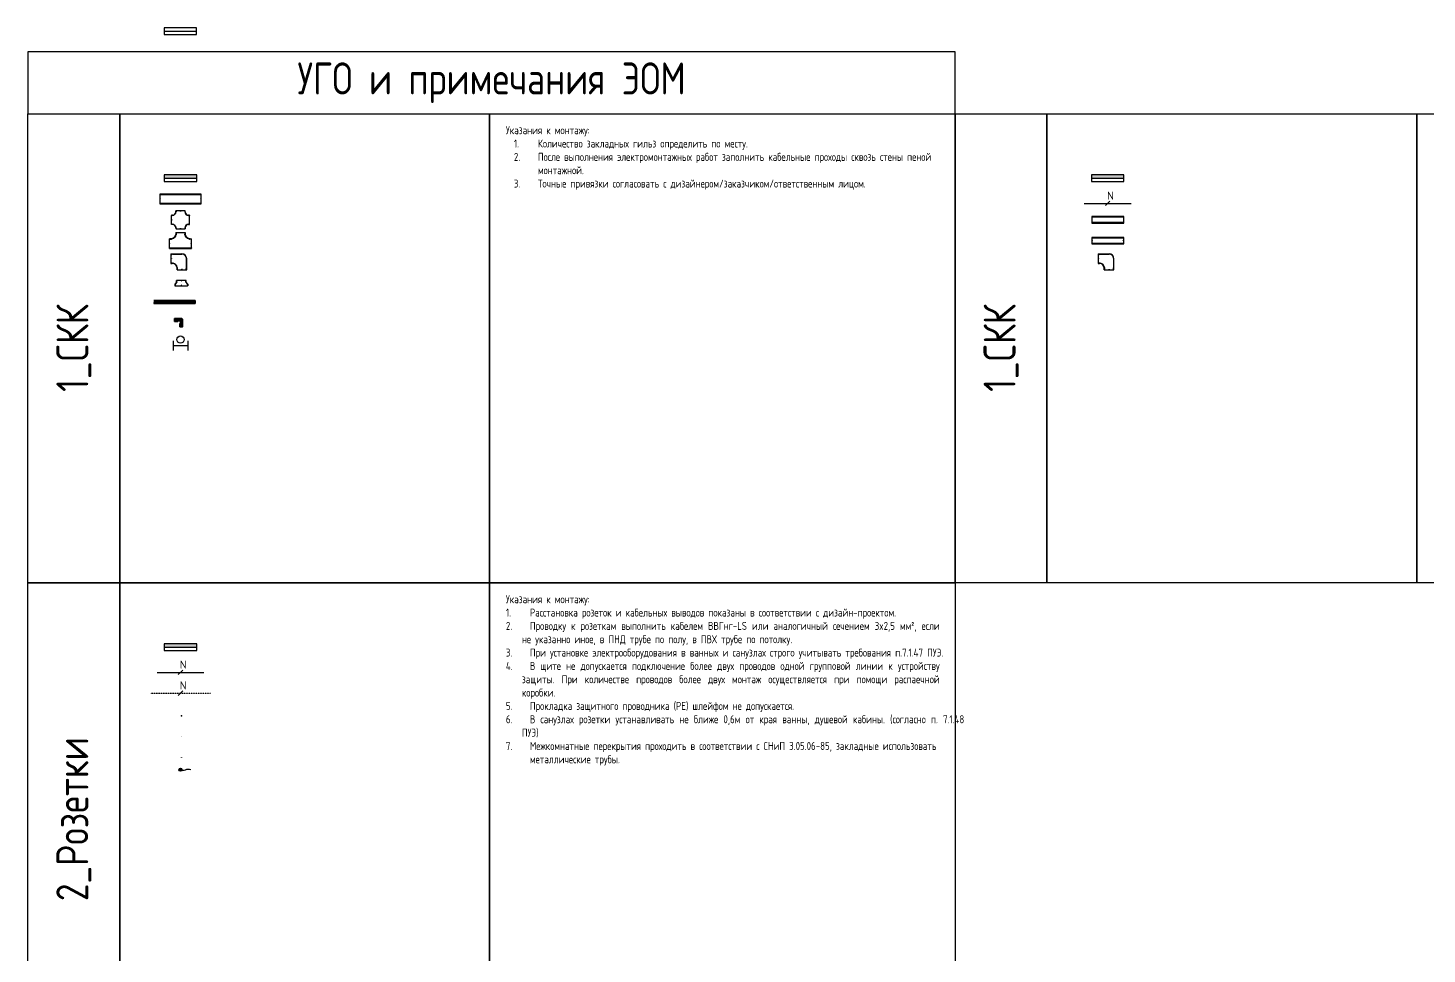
# Model space of a CAD drawing. Header units: millimetres. Extents: x -319117 to 390055, y -324103 to 270462.
# Drawn here: x -215071 to -171362, y 29387 to 58320 of the extents above; entities that cross this region are included whole.
import ezdxf
from ezdxf import colors
from ezdxf.entities.mleader import LeaderData, LeaderLine
from ezdxf.math import Vec2, Vec3

# ---------------------------------------------------------------- set-up
doc = ezdxf.new("R2010")
doc.units = ezdxf.units.MM
doc.linetypes.add('JIS_02_0.7', pattern=[1.35, 0.75, -0.6])
for name, color, linetype in [('0_UNC_0 Лоток', 1, 'Continuous'), ('0_UNC_0 СКК. Оборудование', 1, 'Continuous'), ('0_UNC_0 Щит', 1, 'Continuous'), ('0_UNC_1 СКК. Оборудование', 1, 'Continuous'), ('0_UNC_1 СКК. Оборудование СС', 1, 'Continuous'), ('0_UNC_10 Доп. Оборудование', 1, 'Continuous'), ('0_UNC_2 Розетки. Трассы', 10, 'Continuous')]:
    doc.layers.add(name, color=color, linetype=linetype)
doc.layers.add('0_UNC_2 Розетки. Оборудование', color=7, linetype='Continuous', true_color=0x991b1e)
doc.styles.add('Unecom', font='GOST2304A.ttf', dxfattribs={"height": 2.5})
doc.styles.add('СГЕНЕРИР_СТИЛЬ_1', font='')
doc.styles.get('СГЕНЕРИР_СТИЛЬ_1').set_extended_font_data('Arial Кириллический')

# ---------------------------------------------------------------- blocks, each defined once
blk = doc.blocks.new('*U309')
at = {"color": 0, "linetype": 'ByBlock', "lineweight": -2}
for points in [[(-2, 2), (2, 2)], [(-2, 0), (2, 0)]]:
    blk.add_lwpolyline(points, dxfattribs=at)
at = {"color": 0, "ltscale": 0.4}
blk.add_lwpolyline([(0, 3), (0, 2)], dxfattribs=at)
at = {"color": 0, "linetype": 'ByBlock', "lineweight": -2}
blk.add_arc((0, 0), 1.74, 0, 180, dxfattribs=at)
for p in [(-2, 0), (0, 3), (2, 0)]:
    blk.add_point(p, dxfattribs=at)
at = {"color": 18, "true_color": 0x000000, "style": 'Unecom'}
for tag, p in [('ГРУППА', (-12, 7)), ('НАЗНАЧЕНИЕ', (-12, 4))]:
    blk.add_attdef(tag, p, '', height=2.5, dxfattribs=at)
at = {"layer": 'Defpoints', "style": 'Unecom'}
for tag, p in [('МОДЕЛЬ', (-13, 2)), ('АТРИБУТ', (-13, -1))]:
    blk.add_attdef(tag, p, '', height=2.5, dxfattribs=at)
blk = doc.blocks.new('*U310')
at = {"ltscale": 0.4}
h = blk.add_hatch(color=0, dxfattribs=at)
h.dxf.hatch_style = 1
h.paths.add_polyline_path([(0, 2, 0.414214), (-2, 0), (0, 0)])
h = blk.add_hatch(color=0, dxfattribs=at)
h.dxf.hatch_style = 1
h.paths.add_polyline_path([(0, 2), (0, 0), (2, 0, 0.414214)])
at = {"color": 0, "linetype": 'ByBlock', "lineweight": -2}
for points in [[(-2, 2), (2, 2)], [(-2, 0), (2, 0)]]:
    blk.add_lwpolyline(points, dxfattribs=at)
at = {"color": 0, "ltscale": 0.4}
blk.add_lwpolyline([(0, 3), (0, 2)], dxfattribs=at)
at = {"color": 0, "linetype": 'ByBlock', "lineweight": -2}
blk.add_arc((0, 0), 1.74, 0, 180, dxfattribs=at)
at = {"color": 18, "true_color": 0x000000, "style": 'Unecom'}
for tag, p in [('ГРУППА', (-12, 7)), ('НАЗНАЧЕНИЕ', (-12, 4))]:
    blk.add_attdef(tag, p, '', height=2.5, dxfattribs=at)
at = {"layer": 'Defpoints', "style": 'Unecom'}
for tag, p in [('МОДЕЛЬ', (-13, 2)), ('АТРИБУТ', (-13, -1))]:
    blk.add_attdef(tag, p, '', height=2.5, dxfattribs=at)
blk = doc.blocks.new('*U311')
at = {"color": 0, "ltscale": 0.4}
blk.add_lwpolyline([(2, 0), (-2, 0), (-2, 4), (2, 4)], close=True, dxfattribs=at)
at = {"color": 0, "linetype": 'ByBlock', "lineweight": -2}
for points in [[(-2, 2), (2, 2)], [(-2, 0), (2, 0)]]:
    blk.add_lwpolyline(points, dxfattribs=at)
at = {"color": 0, "ltscale": 0.4}
blk.add_lwpolyline([(0, 3), (0, 2)], dxfattribs=at)
at = {"color": 0, "linetype": 'ByBlock', "lineweight": -2}
blk.add_arc((0, 0), 1.74, 0, 180, dxfattribs=at)
at = {"color": 18, "true_color": 0x000000, "style": 'Unecom'}
for tag, p in [('ГРУППА', (-12, 7)), ('НАЗНАЧЕНИЕ', (-12, 4))]:
    blk.add_attdef(tag, p, '', height=2.5, dxfattribs=at)
at = {"layer": 'Defpoints', "style": 'Unecom'}
for tag, p in [('МОДЕЛЬ', (-13, 2)), ('АТРИБУТ', (-13, -1))]:
    blk.add_attdef(tag, p, '', height=2.5, dxfattribs=at)
blk = doc.blocks.new('*U105')
h = blk.add_hatch()
h.set_pattern_fill('ANGLE', color=0)
h.set_pattern_definition([(0, (-2.5674, 3.856), (0, 6.985), [5.08, -1.905]), (90, (-2.5674, 3.856), (-6.985, 4e-16), [5.08, -1.905])])
h.paths.add_polyline_path([(1.2, -1.3, 1), (-1.3, -1.3, 1)])
at = {"linetype": 'ByBlock'}
h = blk.add_hatch(color=0, dxfattribs=at)
h.dxf.hatch_style = 1
h.paths.add_polyline_path([(0, 0, 1), (0, -2.5, 1)])
at = {"color": 0, "linetype": 'ByBlock'}
blk.add_circle((0, -1.3), 1.25, dxfattribs=at)
at = {"color": 0, "linetype": 'ByBlock', "start_tangent": (7.660218, -6.306333), "end_tangent": (10.001371, -7.711266)}
blk.add_spline([(0, -1.3), (8, -1.2)], degree=3, dxfattribs=at)
blk = doc.blocks.new('ЩС-65')
h = blk.add_hatch(color=1)
h.dxf.hatch_style = 1
h.paths.add_polyline_path([(1014, 0), (1014, 101), (0, 101), (0, 0)])
at = {"color": 1}
for points in [[(0, 101), (0, -101), (1014, -101), (1014, 101), (0, 101)], [(0, 0), (1014, 0)]]:
    blk.add_lwpolyline(points, dxfattribs=at)
blk = doc.blocks.new('*U49')
at = {"color": 0}
for p, q in [((195, 495), (-150, 495)), ((127, 488), (-150, 488)), ((195, 495), (150, 495)), ((195, 495), (150, 495)), ((190, 480), (160, 480)), ((195, 195), (195, 495)), ((-300, 0), (-300, 345)), ((-300, 0), (0, 0)), ((-293, 68), (-293, 345)), ((-285, 5), (-285, 35)), ((-15, 5), (-15, 35)), ((0, 0), (0, 45)), ((195, 195), (150, 195)), ((190, 210), (160, 210))]:
    blk.add_line(p, q, dxfattribs=at)
for centre in [(-150, 15), (180, 345)]:
    blk.add_circle(centre, 3.5, dxfattribs=at)
for centre, radius, start, end in [((-150, 345), 150, 90, 180), ((-150, 345), 143, 90, 180), ((117, 414), 75, 69.7694, 82.5868), ((163, 530), 50, 246.701, 266.8128), ((190, 485), 5, 270, 0), ((-219, 78), 75, 187.4132, 200.2306), ((-290, 5), 5, 270, 0), ((-335, 32), 50, 3.1872, 23.299), ((35, 32), 50, 156.701, 176.8128), ((-10, 5), 5, 180, 270), ((-79, 84), 75, 334.3597, 350.8282), ((150, 45), 157, 99.4951, 170.5049), ((150, 45), 150, 90, 180), ((111, 274), 75, 279.1718, 295.6403), ((163, 160), 50, 93.1872, 113.299), ((190, 205), 5, 0, 90)]:
    blk.add_arc(centre, radius, start, end, dxfattribs=at)
blk = doc.blocks.new('*U84')
at = {"color": 0}
for p, q in [((100, 1000), (-100, 1000)), ((-100, 1000), (-100, 0)), ((-78, 1000), (-78, 0)), ((78, 0), (78, 1000)), ((100, 0), (100, 1000)), ((-100, 0), (100, 0))]:
    blk.add_line(p, q, dxfattribs=at)
for centre in [(-89.5, 965), (0, 985), (89.5, 965), (-89.5, 35), (0, 15), (89.5, 35)]:
    blk.add_circle(centre, 3.5, dxfattribs=at)
blk = doc.blocks.new('*U90')
at = {"color": 6}
for p, q in [((-2, 2), (-2, -2)), ((-2, 0), (4, 0)), ((4, 2), (4, -2))]:
    blk.add_line(p, q, dxfattribs=at)
blk.add_circle((1, 2.5), 1.5, dxfattribs=at)
blk = doc.blocks.new('*U89')
at = {"color": 0, "linetype": 'ByBlock', "lineweight": -2}
for p, q in [((10, 560), (0, 560)), ((0, 530), (0, 560)), ((0, 530), (0, 560)), ((10, 560), (11, 560)), ((10, 560), (10, 530)), ((289, 560), (11, 560)), ((11, 560), (11, 560)), ((290, 560), (289, 560)), ((289, 560), (289, 560)), ((290, 560), (290, 530)), ((300, 560), (290, 560)), ((300, 530), (300, 560)), ((300, 530), (300, 560)), ((-130, 430), (-100, 430)), ((-130, 430), (-130, 420)), ((-100, 430), (-130, 430)), ((-100, 420), (-130, 420)), ((-130, 419), (-130, 420)), ((-130, 419), (-130, 419)), ((-130, 141), (-130, 419)), ((-130, 141), (-130, 140)), ((-130, 141), (-130, 141)), ((-130, 140), (-100, 140)), ((-130, 130), (-130, 140)), ((-100, 130), (-130, 130)), ((-100, 130), (-130, 130)), ((0, 30), (0, 0)), ((10, 0), (0, 0)), ((10, 30), (10, 0)), ((11, 0), (10, 0)), ((11, 0), (11, 0)), ((11, 0), (289, 0)), ((289, 0), (290, 0)), ((289, 0), (291, 0)), ((290, 30), (290, 0)), ((300, 0), (290, 0)), ((300, 0), (300, 30)), ((300, 30), (300, 0)), ((430, 430), (400, 430)), ((400, 430), (430, 430)), ((400, 420), (430, 420)), ((430, 140), (400, 140)), ((400, 130), (430, 130)), ((400, 130), (430, 130)), ((430, 430), (430, 420)), ((430, 419), (430, 420)), ((430, 419), (430, 419)), ((430, 141), (430, 419)), ((430, 141), (430, 140)), ((430, 141), (430, 141)), ((430, 130), (430, 140))]:
    blk.add_line(p, q, dxfattribs=at)
for centre in [(150, 545), (-115, 280), (150, 15), (415, 280)]:
    blk.add_circle(centre, 3.5, dxfattribs=at)
for centre, radius, start, end in [((-100, 530), 100, 270, 360), ((-100, 530), 110, 270, 360), ((400, 530), 110, 180, 270), ((400, 530), 100, 180, 270), ((-100, 30), 110, 0, 90), ((-100, 30), 100, 0, 90), ((400, 30), 110, 90, 180), ((400, 30), 100, 90, 180)]:
    blk.add_arc(centre, radius, start, end, dxfattribs=at)
blk = doc.blocks.new('*U93')
at = {"color": 0, "linetype": 'Continuous', "lineweight": 25}
for p, q in [((0, 0), (0, 690)), ((0, 690), (300, 690)), ((15, 5), (15, 690)), ((285, 685), (285, 645)), ((300, 645), (300, 690)), ((495, 495), (450, 495)), ((490, 480), (450, 480)), ((495, 195), (495, 495)), ((0, 0), (300, 0)), ((285, 5), (285, 45)), ((300, 45), (300, 0)), ((490, 210), (450, 210)), ((495, 195), (450, 195))]:
    blk.add_line(p, q, dxfattribs=at)
for centre in [(150, 680), (150, 10), (485, 345)]:
    blk.add_circle(centre, 3.5, dxfattribs=at)
for centre, radius, start, end in [((10, 685), 5, 0, 90), ((290, 685), 5, 90, 180), ((345, 649), 60.4, 184.1595, 194.983), ((345, 649), 60.4, 194.983, 203.8151), ((-82, 482), 398, 17.708, 21.0093), ((285, 108), 404, 69.0267, 72.3028), ((454, 540), 60.4, 246.1849, 255.017), ((454, 540), 60.4, 255.017, 265.8405), ((10, 5), 5, 270, 0), ((345, 41), 60.4, 165.017, 175.8405), ((290, 5), 5, 180, 270), ((345, 41), 60.4, 156.1849, 165.017), ((-82, 208), 398, 338.9907, 342.292), ((285, 582), 404, 287.6972, 290.9733), ((454, 150), 60.4, 104.983, 113.8151), ((454, 150), 60.4, 94.1595, 104.983)]:
    blk.add_arc(centre, radius, start, end, dxfattribs=at)
at = {"color": 0}
for centre, radius, start, end in [((450, 645), 158, 195.2844, 254.6672), ((450, 645), 150, 180.0715, 269.9285), ((490, 485), 5, 270, 0), ((450, 45), 158, 105.3328, 164.7156), ((450, 45), 150, 90.0715, 179.9285), ((490, 205), 5, 0, 90)]:
    blk.add_arc(centre, radius, start, end, dxfattribs=at)
blk = doc.blocks.new('*U92')
at = {"color": 0}
for p, q in [((150, 1296), (-150, 1296)), ((-150, 1296), (-150, 0)), ((-128, 1296), (-128, 0)), ((128, 0), (128, 1296)), ((150, 0), (150, 1296)), ((-150, 0), (150, 0))]:
    blk.add_line(p, q, dxfattribs=at)
for centre in [(-139, 1261), (0, 1281), (140, 1261), (-139, 35), (0, 15), (140, 35)]:
    blk.add_circle(centre, 3.5, dxfattribs=at)
blk = doc.blocks.new('*U91')
at = {"color": 0, "linetype": 'ByBlock', "lineweight": -2}
for p, q in [((190, 47), (187, 47)), ((1483, 47), (187, 47)), ((187, 43), (187, 47)), ((187, 43), (190, 43)), ((187, 22), (187, 27)), ((188, 43), (188, 41)), ((188, 41), (188, 40)), ((188, 40), (188, 38)), ((188, 38), (188, -38)), ((290, 47), (190, 47)), ((190, 43), (290, 43)), ((193, 41), (193, 43)), ((193, 40), (193, 41)), ((193, 38), (193, 40)), ((193, -38), (193, 38)), ((193, 27), (287, 27)), ((287, 22), (193, 22)), ((287, 43), (1483, 43)), ((287, 43), (287, 41)), ((287, 41), (287, 40)), ((287, 40), (287, 38)), ((287, 38), (287, -38)), ((292, 41), (292, 43)), ((292, 40), (292, 41)), ((292, 38), (292, 40)), ((292, -38), (292, 38)), ((1483, 27), (292, 27)), ((292, 22), (1483, 22)), ((387, 43), (387, 41)), ((387, 41), (387, 40)), ((387, 40), (387, 38)), ((387, 38), (387, -38)), ((392, 41), (392, 43)), ((392, 40), (392, 41)), ((392, 38), (392, 40)), ((392, -38), (392, 38)), ((487, 43), (487, 41)), ((487, 41), (487, 40)), ((487, 40), (487, 38)), ((487, 38), (487, -38)), ((492, 41), (492, 43)), ((492, 40), (492, 41)), ((492, 38), (492, 40)), ((492, -38), (492, 38)), ((587, 43), (587, 41)), ((587, 41), (587, 40)), ((587, 40), (587, 38)), ((587, 38), (587, -38)), ((592, 41), (592, 43)), ((592, 40), (592, 41)), ((592, 38), (592, 40)), ((592, -38), (592, 38)), ((687, 43), (687, 41)), ((687, 41), (687, 40)), ((687, 40), (687, 38)), ((687, 38), (687, -38)), ((692, 41), (692, 43)), ((692, 40), (692, 41)), ((692, 38), (692, 40)), ((692, -38), (692, 38)), ((787, 43), (787, 41)), ((787, 41), (787, 40)), ((787, 40), (787, 38)), ((787, 38), (787, -38)), ((792, 41), (792, 43)), ((792, 40), (792, 41)), ((792, 38), (792, 40)), ((792, -38), (792, 38)), ((887, 43), (887, 41)), ((887, 41), (887, 40)), ((887, 40), (887, 38)), ((887, 38), (887, -38)), ((892, 41), (892, 43)), ((892, 40), (892, 41)), ((892, 38), (892, 40)), ((892, -38), (892, 38)), ((987, 43), (987, 41)), ((987, 41), (987, 40)), ((987, 40), (987, 38)), ((987, 38), (987, -38)), ((992, 41), (992, 43)), ((992, 40), (992, 41)), ((992, 38), (992, 40)), ((992, -38), (992, 38)), ((1087, 43), (1087, 41)), ((1087, 41), (1087, 40)), ((1087, 40), (1087, 38)), ((1087, 38), (1087, -38)), ((1092, 41), (1092, 43)), ((1092, 40), (1092, 41)), ((1092, 38), (1092, 40)), ((1092, -38), (1092, 38)), ((1187, 43), (1187, 41)), ((1187, 41), (1187, 40)), ((1187, 40), (1187, 38)), ((1187, 38), (1187, -38)), ((1192, 41), (1192, 43)), ((1192, 40), (1192, 41)), ((1192, 38), (1192, 40)), ((1192, -38), (1192, 38)), ((1287, 43), (1287, 41)), ((1287, 41), (1287, 40)), ((1287, 40), (1287, 38)), ((1287, 38), (1287, -38)), ((1292, 41), (1292, 43)), ((1292, 40), (1292, 41)), ((1292, 38), (1292, 40)), ((1292, -38), (1292, 38)), ((1387, 43), (1387, 41)), ((1387, 41), (1387, 40)), ((1387, 40), (1387, 38)), ((1387, 38), (1387, -38)), ((1392, 41), (1392, 43)), ((1392, 40), (1392, 41)), ((1392, 38), (1392, 40)), ((1392, -38), (1392, 38)), ((1483, 47), (1480, 47)), ((1483, 43), (1483, 47)), ((1483, 22), (1483, 27)), ((188, -23), (187, -23)), ((187, -28), (187, -23)), ((187, -28), (188, -28)), ((190, -43), (187, -43)), ((187, -48), (187, -43)), ((187, -48), (1483, -48)), ((187, -48), (190, -48)), ((188, -38), (188, -40)), ((188, -40), (188, -41)), ((188, -41), (188, -43)), ((290, -43), (190, -43)), ((190, -48), (290, -48)), ((193, -23), (287, -23)), ((287, -28), (193, -28)), ((193, -40), (193, -38)), ((193, -41), (193, -40)), ((193, -43), (193, -41)), ((287, -38), (287, -40)), ((287, -40), (287, -41)), ((287, -41), (287, -43)), ((1483, -43), (287, -43)), ((1483, -23), (292, -23)), ((292, -28), (1483, -28)), ((292, -40), (292, -38)), ((292, -41), (292, -40)), ((292, -43), (292, -41)), ((387, -38), (387, -40)), ((387, -40), (387, -41)), ((387, -41), (387, -43)), ((392, -40), (392, -38)), ((392, -41), (392, -40)), ((392, -43), (392, -41)), ((487, -38), (487, -40)), ((487, -40), (487, -41)), ((487, -41), (487, -43)), ((492, -40), (492, -38)), ((492, -41), (492, -40)), ((492, -43), (492, -41)), ((587, -38), (587, -40)), ((587, -40), (587, -41)), ((587, -41), (587, -43)), ((592, -40), (592, -38)), ((592, -41), (592, -40)), ((592, -43), (592, -41)), ((687, -38), (687, -40)), ((687, -40), (687, -41)), ((687, -41), (687, -43)), ((692, -40), (692, -38)), ((692, -41), (692, -40)), ((692, -43), (692, -41)), ((787, -38), (787, -40)), ((787, -40), (787, -41)), ((787, -41), (787, -43)), ((792, -40), (792, -38)), ((792, -41), (792, -40)), ((792, -43), (792, -41)), ((887, -38), (887, -40)), ((887, -40), (887, -41)), ((887, -41), (887, -43)), ((892, -40), (892, -38)), ((892, -41), (892, -40)), ((892, -43), (892, -41)), ((987, -38), (987, -40)), ((987, -40), (987, -41)), ((987, -41), (987, -43)), ((992, -40), (992, -38)), ((992, -41), (992, -40)), ((992, -43), (992, -41)), ((1087, -38), (1087, -40)), ((1087, -40), (1087, -41)), ((1087, -41), (1087, -43)), ((1092, -40), (1092, -38)), ((1092, -41), (1092, -40)), ((1092, -43), (1092, -41)), ((1187, -38), (1187, -40)), ((1187, -40), (1187, -41)), ((1187, -41), (1187, -43)), ((1192, -40), (1192, -38)), ((1192, -41), (1192, -40)), ((1192, -43), (1192, -41)), ((1287, -38), (1287, -40)), ((1287, -40), (1287, -41)), ((1287, -41), (1287, -43)), ((1292, -40), (1292, -38)), ((1292, -41), (1292, -40)), ((1292, -43), (1292, -41)), ((1387, -38), (1387, -40)), ((1387, -40), (1387, -41)), ((1387, -41), (1387, -43)), ((1392, -40), (1392, -38)), ((1392, -41), (1392, -40)), ((1392, -43), (1392, -41)), ((1480, -48), (1483, -48)), ((1483, -28), (1483, -23)), ((1483, -48), (1483, -43))]:
    blk.add_line(p, q, dxfattribs=at)
for centre, start, end in [((190, 40), 180, 0), ((290, 40), 180, 0), ((390, 40), 180, 0), ((490, 40), 180, 0), ((590, 40), 180, 0), ((690, 40), 180, 0), ((790, 40), 180, 0), ((890, 40), 180, 0), ((990, 40), 180, 0), ((1090, 40), 180, 0), ((1190, 40), 180, 0), ((1290, 40), 180, 0), ((1390, 40), 180, 0), ((190, -40), 0, 180), ((290, -40), 0, 180), ((390, -40), 0, 180), ((490, -40), 0, 180), ((590, -40), 0, 180), ((690, -40), 0, 180), ((790, -40), 0, 180), ((890, -40), 0, 180), ((990, -40), 0, 180), ((1090, -40), 0, 180), ((1190, -40), 0, 180), ((1290, -40), 0, 180), ((1390, -40), 0, 180)]:
    blk.add_arc(centre, 2.5, start, end, dxfattribs=at)
blk = doc.blocks.new('*U88')
at = {"color": 0, "linetype": 'ByBlock', "lineweight": -2}
for p, q in [((-50, 211), (-53, 211)), ((153, 211), (-53, 211)), ((-53, 206), (-53, 211)), ((-53, 211), (-53, 211)), ((-53, 206), (-50, 206)), ((-52, 191), (-53, 191)), ((-53, 186), (-53, 191)), ((-53, 186), (-52, 186)), ((-52, 141), (-53, 141)), ((-53, 136), (-53, 141)), ((-53, 136), (-52, 136)), ((-50, 120), (-53, 120)), ((-53, 115), (-53, 120)), ((-53, 115), (53, 115)), ((-53, 115), (-50, 115)), ((-53, 115), (-53, 115)), ((-52, 206), (-52, 204)), ((-52, 204), (-52, 203)), ((-52, 203), (-52, 201)), ((-52, 201), (-52, 124)), ((-52, 124), (-52, 122)), ((-52, 122), (-52, 121)), ((-52, 121), (-52, 120)), ((-50, 206), (50, 206)), ((50, 120), (-50, 120)), ((-50, 120), (-50, 120)), ((-50, 115), (-50, 115)), ((-47, 204), (-47, 206)), ((-47, 203), (-47, 204)), ((-47, 201), (-47, 203)), ((-47, 124), (-47, 201)), ((48, 191), (-47, 191)), ((-47, 186), (48, 186)), ((48, 141), (-47, 141)), ((-47, 136), (48, 136)), ((-47, 122), (-47, 124)), ((-47, 121), (-47, 122)), ((-47, 120), (-47, 121)), ((48, 206), (48, 204)), ((48, 204), (48, 203)), ((48, 203), (48, 201)), ((48, 201), (48, 124)), ((48, 124), (48, 122)), ((48, 122), (48, 121)), ((48, 121), (48, 120)), ((150, 211), (50, 211)), ((50, 206), (150, 206)), ((53, 120), (50, 120)), ((50, 115), (53, 115)), ((53, 204), (53, 206)), ((53, 203), (53, 204)), ((53, 201), (53, 203)), ((53, 124), (53, 201)), ((147, 191), (53, 191)), ((53, 186), (147, 186)), ((136, 141), (53, 141)), ((53, 136), (136, 136)), ((53, 122), (53, 124)), ((53, 121), (53, 122)), ((53, 120), (53, 121)), ((53, 115), (53, 120)), ((53, 115), (53, 115)), ((115, 53), (115, -53)), ((115, 53), (115, 50)), ((115, 53), (115, 53)), ((115, 53), (120, 53)), ((120, 50), (120, 53)), ((121, 52), (120, 52)), ((120, -50), (120, 50)), ((120, 47), (121, 47)), ((122, 52), (121, 52)), ((121, 47), (122, 47)), ((124, 52), (122, 52)), ((122, 47), (124, 47)), ((201, 52), (124, 52)), ((124, 47), (201, 47)), ((147, 152), (134, 152)), ((134, 152), (134, 147)), ((134, 147), (147, 147)), ((136, 153), (136, 152)), ((136, 153), (141, 153)), ((136, 147), (136, 141)), ((136, 136), (136, 52)), ((136, 47), (136, -47)), ((141, 152), (141, 153)), ((141, 141), (141, 147)), ((147, 141), (141, 141)), ((141, 52), (141, 136)), ((141, 136), (147, 136)), ((141, -47), (141, 47)), ((147, 206), (147, 204)), ((147, 204), (147, 203)), ((147, 203), (147, 201)), ((147, 201), (147, 152)), ((147, 147), (147, 134)), ((152, 134), (147, 134)), ((153, 211), (150, 211)), ((150, 206), (153, 206)), ((152, 204), (152, 206)), ((152, 203), (152, 204)), ((152, 201), (152, 203)), ((152, 152), (152, 201)), ((153, 191), (152, 191)), ((152, 186), (153, 186)), ((201, 152), (152, 152)), ((152, 147), (201, 147)), ((152, 134), (152, 147)), ((153, 141), (152, 141)), ((152, 136), (153, 136)), ((153, 211), (153, 206)), ((153, 211), (153, 211)), ((153, 191), (153, 186)), ((153, 141), (153, 136)), ((186, 153), (186, 152)), ((186, 153), (191, 153)), ((186, 147), (186, 52)), ((186, 47), (186, -47)), ((191, 152), (191, 153)), ((191, 52), (191, 147)), ((191, -47), (191, 47)), ((203, 152), (201, 152)), ((201, 147), (203, 147)), ((203, 52), (201, 52)), ((201, 47), (203, 47)), ((204, 152), (203, 152)), ((203, 147), (204, 147)), ((204, 52), (203, 52)), ((203, 47), (204, 47)), ((206, 152), (204, 152)), ((204, 147), (206, 147)), ((206, 52), (204, 52)), ((204, 47), (206, 47)), ((206, 153), (206, 150)), ((206, 153), (211, 153)), ((206, 150), (206, 50)), ((206, 50), (206, -50)), ((211, 150), (211, 153)), ((211, -53), (211, 153)), ((211, 153), (211, 153)), ((211, 50), (211, 150)), ((115, -50), (115, -53)), ((115, -53), (115, -53)), ((120, -53), (115, -53)), ((121, -47), (120, -47)), ((120, -53), (120, -50)), ((120, -52), (121, -52)), ((122, -47), (121, -47)), ((121, -52), (122, -52)), ((124, -47), (122, -47)), ((122, -52), (124, -52)), ((201, -47), (124, -47)), ((124, -52), (201, -52)), ((136, -52), (136, -53)), ((141, -53), (136, -53)), ((141, -53), (141, -52)), ((186, -52), (186, -53)), ((191, -53), (186, -53)), ((191, -53), (191, -52)), ((203, -47), (201, -47)), ((201, -52), (203, -52)), ((204, -47), (203, -47)), ((203, -52), (204, -52)), ((206, -47), (204, -47)), ((204, -52), (206, -52)), ((206, -50), (206, -53)), ((211, -53), (206, -53)), ((211, -53), (211, -50)), ((211, -53), (211, -53))]:
    blk.add_line(p, q, dxfattribs=at)
at = {"color": 0, "linetype": 'ByBlock', "lineweight": -2, "flags": 128}
for points in [[(153, 208), (153, 207), (153, 207), (153, 206), (153, 206), (153, 206)], [(208, 153), (207, 153), (207, 153), (206, 153), (206, 153), (206, 153)]]:
    blk.add_lwpolyline(points, dxfattribs=at)
at = {"color": 0, "linetype": 'ByBlock', "lineweight": -2}
for centre, start, end in [((-50, 203), 180, 0), ((-50, 122), 0, 180), ((50, 203), 180, 0), ((50, 122), 0, 180), ((122, 50), 270, 90), ((150, 203), 180, 0), ((203, 150), 90, 270), ((203, 50), 90, 270), ((122, -50), 270, 90), ((203, -50), 90, 270)]:
    blk.add_arc(centre, 2.5, start, end, dxfattribs=at)
for points, knots in [([(210, 153), (210, 154), (210, 156), (210, 160), (210, 162), (210, 164), (210, 167), (209, 172), (207, 177), (205, 182), (202, 187), (199, 191), (196, 195), (193, 198), (190, 200), (187, 202), (183, 204), (180, 206), (177, 207), (172, 209), (168, 210), (164, 210), (161, 210), (157, 211), (154, 210), (153, 210)], [0, 0, 0, 0, 0.0424929, 0.0779268, 0.1032293, 0.1252981, 0.147295, 0.2040822, 0.2652466, 0.3268454, 0.384707, 0.4414235, 0.4978763, 0.5337903, 0.5746403, 0.6200734, 0.661622, 0.6976885, 0.7333679, 0.7901674, 0.8511172, 0.8810364, 0.9116836, 0.9519615, 1, 1, 1, 1]), ([(153, 206), (154, 206), (157, 206), (160, 206), (162, 206), (164, 206), (167, 206), (171, 205), (176, 203), (180, 201), (185, 199), (189, 196), (192, 193), (195, 190), (197, 188), (199, 184), (201, 180), (203, 176), (205, 171), (206, 167), (206, 163), (206, 161), (207, 157), (206, 154), (206, 153)], [0, 0, 0, 0, 0.045027, 0.080129, 0.105195, 0.127123, 0.149017, 0.205605, 0.266467, 0.327732, 0.385298, 0.44173, 0.497896, 0.533626, 0.57427, 0.619478, 0.679311, 0.732157, 0.78868, 0.849422, 0.879192, 0.909582, 0.949448, 1, 1, 1, 1])]:
    blk.add_open_spline(points, degree=3, knots=knots, dxfattribs=at)
blk = doc.blocks.new('*U95')
at = {"color": 0, "linetype": 'ByBlock', "lineweight": -2}
for p, q in [((-125, 310), (-170, 310)), ((-170, 10), (-170, 310)), ((-125, 301), (-170, 301)), ((-125, 19), (-170, 19)), ((-125, 10), (-170, 10)), ((-107, 317), (-61, 355)), ((-107, 3), (-61, -35)), ((-101, 310), (-55, 348)), ((-101, 10), (-55, -28)), ((-47, 360), (0, 360)), ((-47, 351), (0, 351)), ((0, 360), (0, 359)), ((0, 359), (0, 351)), ((0, 351), (0, 350)), ((0, 351), (0, 351)), ((0, 350), (0, 349)), ((0, 349), (0, -29)), ((-47, -31), (0, -31)), ((-47, -40), (0, -40)), ((0, -30), (0, -29)), ((0, -31), (0, -30)), ((0, -39), (0, -31)), ((0, -31), (0, -31)), ((0, -40), (0, -39))]:
    blk.add_line(p, q, dxfattribs=at)
for centre in [(-155, 160), (-15, 160)]:
    blk.add_circle(centre, 3.5, dxfattribs=at)
for centre, radius, start, end in [((-125, 339), 29, 270, 309.8056), ((-125, 339), 38, 270, 309.8056), ((-125, -19), 38, 50.1944, 90), ((-125, -19), 29, 50.1944, 90), ((-47, 339), 21, 90, 129.8056), ((-47, 339), 12, 90, 129.8056), ((-47, -19), 21, 230.1944, 270), ((-47, -19), 12, 230.1944, 270)]:
    blk.add_arc(centre, radius, start, end, dxfattribs=at)
blk = doc.blocks.new('_None')

msp = doc.modelspace()

# ---------------------------------------------------------------- hatches: boundary and pattern name
at = {"layer": '0_UNC_0 Щит'}
h = msp.add_hatch(color=1, dxfattribs=at)
h.dxf.hatch_style = 1
h.paths.add_polyline_path([(-209799, 38972), (-209799, 39073), (-210813, 39073), (-210813, 38972)])

# ---------------------------------------------------------------- linework, layer by layer
at = {"ltscale": 10}
for points in [[(-215071, 55642), (-186103, 55642), (-186103, 57572), (-215071, 57572)], [(-212203, 40988), (-215071, 40988), (-215071, 55642), (-212203, 55642)], [(-212203, 55642), (-200647, 55642), (-200647, 40988), (-212203, 40988)], [(-200647, 55642), (-186103, 55642), (-186103, 40988), (-200647, 40988)], [(-183236, 40988), (-186103, 40988), (-186103, 55642), (-183236, 55642)], [(-183236, 55642), (-171680, 55642), (-171680, 40988), (-183236, 40988)], [(-171680, 55642), (-157136, 55642), (-157136, 40988), (-171680, 40988)], [(-212203, 26334), (-215071, 26334), (-215071, 40988), (-212203, 40988)], [(-212203, 40988), (-200647, 40988), (-200647, 26334), (-212203, 26334)], [(-200647, 40988), (-186103, 40988), (-186103, 26334), (-200647, 26334)]]:
    msp.add_lwpolyline(points, close=True, dxfattribs=at)
at = {"layer": '0_UNC_0 Щит', "color": 1}
for points in [[(-210817, 58320), (-210817, 58117), (-209803, 58117), (-209803, 58320), (-210817, 58320)], [(-210817, 58219), (-209803, 58219)], [(-210813, 39073), (-210813, 38870), (-209799, 38870), (-209799, 39073), (-210813, 39073)], [(-210813, 38972), (-209799, 38972)]]:
    msp.add_lwpolyline(points, dxfattribs=at)
at = {"layer": '0_UNC_1 СКК. Оборудование СС'}
for points in [[(-181409, 52770), (-181267, 52912)], [(-182070, 52841), (-180607, 52841)]]:
    msp.add_lwpolyline(points, dxfattribs=at)
at = {"layer": '0_UNC_2 Розетки. Трассы'}
for points in [[(-211037, 38187), (-209574, 38187)], [(-210376, 38116), (-210235, 38258)], [(-210376, 37466), (-210235, 37608)]]:
    msp.add_lwpolyline(points, dxfattribs=at)
at = {"layer": '0_UNC_2 Розетки. Трассы', "linetype": 'JIS_02_0.7', "ltscale": 2}
msp.add_lwpolyline([(-211240, 37537), (-209372, 37537)], dxfattribs=at)

# ---------------------------------------------------------------- block references
at = {"layer": '0_UNC_0 Лоток', "color": 5, "rotation": 89.99999999999999}
msp.add_blockref('*U84', (-180838, 52326), dxfattribs=at)
at = {"layer": '0_UNC_0 Лоток', "color": 3, "rotation": 89.99999999999999}
msp.add_blockref('*U84', (-180838, 51676), dxfattribs=at)
at = {"layer": '0_UNC_0 СКК. Оборудование', "color": 1}
msp.add_blockref('ЩС-65', (-210813, 53626), dxfattribs=at)
at = {"layer": '0_UNC_0 СКК. Оборудование', "color": 5, "rotation": 270}
msp.add_blockref('*U92', (-210954, 52976), dxfattribs=at)
at = {"layer": '0_UNC_0 СКК. Оборудование', "color": 5}
msp.add_blockref('*U89', (-210456, 52046), dxfattribs=at)
at = {"layer": '0_UNC_0 СКК. Оборудование', "color": 5, "linetype": 'ByBlock', "lineweight": -2, "xscale": -1, "rotation": 270}
msp.add_blockref('*U93', (-210651, 51432), dxfattribs=at)
at = {"layer": '0_UNC_0 СКК. Оборудование', "color": 5, "lineweight": -2, "ltscale": 0.4, "rotation": 270}
msp.add_blockref('*U49', (-210607, 50962), dxfattribs=at)
at = {"layer": '0_UNC_0 СКК. Оборудование', "color": 143, "true_color": 0x7aafdf, "rotation": 180}
msp.add_blockref('*U91', (-209658, 49760), dxfattribs=at)
at = {"layer": '0_UNC_0 СКК. Оборудование', "color": 143, "true_color": 0x7aafdf}
msp.add_blockref('*U88', (-210445, 49032), dxfattribs=at)
at = {"layer": '0_UNC_0 СКК. Оборудование', "xscale": 75, "yscale": 75, "zscale": 75}
msp.add_blockref('*U90', (-210381, 48397), dxfattribs=at)
at = {"layer": '0_UNC_0 Щит', "color": 1}
msp.add_blockref('ЩС-65', (-181845, 53626), dxfattribs=at)
at = {"layer": '0_UNC_1 СКК. Оборудование', "color": 5, "lineweight": -2, "ltscale": 0.4, "rotation": 270}
msp.add_blockref('*U49', (-181639, 50962), dxfattribs=at)
at = {"layer": '0_UNC_1 СКК. Оборудование', "color": 5, "linetype": 'ByBlock', "lineweight": -2, "xscale": -1, "rotation": 90}
msp.add_blockref('*U95', (-210121, 50264), dxfattribs=at)
at = {"layer": '0_UNC_2 Розетки. Оборудование', "xscale": 2, "yscale": 2, "zscale": 2}
for name, p in [('*U309', (-210274, 36824)), ('*U310', (-210274, 36174)), ('*U311', (-210274, 35524))]:
    msp.add_blockref(name, p, dxfattribs=at)
at = {"layer": '0_UNC_2 Розетки. Оборудование', "linetype": 'ByBlock', "xscale": 40, "yscale": 40, "zscale": 40}
msp.add_blockref('*U105', (-210306, 35197), dxfattribs=at)

# ---------------------------------------------------------------- texts
at = {"style": 'Unecom'}
for s, insert, char_height, width, attachment_point in [('\\pxqc;УГО и примечания ЭОМ', (-200587, 56607), 1000, 28967.54, 5), ('\\pxi-3,l3,sm1,t3;Указания к монтажу:\\P\\pl4,t4;1.^IКоличество закладных гильз определить по месту.\\P2.^IПосле выполнения электромонтажных работ заполнить кабельные проходы сквозь стены пеной монтажной.\\P3.^IТочные привязки согласовать с дизайнером/заказчиком/ответственным лицом.', (-200140, 55251), 250, 13510.6, 1), ('\\pxi-3,l3,sm1,t3;Указания к монтажу:{\\C0;\\P\\pi-2,l2,qj;1.^IРасстановка розеток и кабельных выводов показаны в соответствии с дизайн-проектом.\\P\\C7;2.^IПроводку к розеткам выполнить кабелем ВВГнг-LS или аналогичный сечением 3x2,5 мм², если не указанно иное, в ПНД трубе по полу, в ПВХ трубе по потолку.\\P3.^IПри установке электрооборудования в ванных и санузлах строго учитывать требования п.7.1.47 ПУЭ.\\P4.^IВ щите не допускается подключение более двух проводов одной групповой линии к устройству защиты. При количестве проводов более двух монтаж осуществляется при помощи распаечной коробки.\\P\\C0;5.^IПрокладка защитного проводника (PE) шлейфом не допускается.\\P6.^IВ санузлах розетки устанавливать не ближе 0,6м от края ванны, душевой кабины. (согласно п. 7.1.48 ПУЭ)\\P}7.^IМежкомнатные перекрытия проходить в соответствии с СНиП 3.05.06-85, закладные использовать металлические трубы. ', (-200140, 40597), 250, 13510.6, 1)]:
    msp.add_mtext(s, dxfattribs=dict(at, insert=insert, char_height=char_height, width=width, attachment_point=attachment_point))
at = {"char_height": 1000, "attachment_point": 5, "rotation": 90, "style": 'Unecom'}
for s, insert, width in [('1_СКК', (-213637, 48315), 14654.18), ('1_СКК', (-184669, 48315), 14654.18), ('{\\fGOST 2.304 type A|b0|i0|c204|p34;2_Розетки}', (-213637, 33600), 14774.65)]:
    msp.add_mtext(s, dxfattribs=dict(at, insert=insert, width=width))
at = {"layer": '0_UNC_1 СКК. Оборудование СС', "insert": (-180683, 53083), "char_height": 250, "width": 1354, "attachment_point": 5, "style": 'СГЕНЕРИР_СТИЛЬ_1'}
msp.add_mtext('\\pxql;{\\fISOCPEUR|b0|i0|c204|p34;N}', dxfattribs=at)
at = {"layer": '0_UNC_2 Розетки. Трассы', "char_height": 250, "width": 1354, "attachment_point": 5, "style": 'СГЕНЕРИР_СТИЛЬ_1'}
for insert in [(-209651, 38429), (-209651, 37779)]:
    msp.add_mtext('\\pxql;{\\fISOCPEUR|b0|i0|c204|p34;N}', dxfattribs=dict(at, insert=insert))

# ---------------------------------------------------------------- leaders
at = {"layer": '0_UNC_10 Доп. Оборудование', "ltscale": 2}
ml = msp.add_multileader_mtext('Standard', dxfattribs=at)
ml.set_content('{\\C0;К.1.17.1-(К.1.1)\\P1хВВГнг(А)-LS 3х1.5}', color=7, style='Unecom')
ml.set_leader_properties(color=7, linetype='ByLayer', lineweight=13)
ml.set_arrow_properties(name='NONE')
ml.build(insert=Vec2(0, 0))
ml.multileader.update_dxf_attribs({"has_dogleg": 0, "text_left_attachment_type": 6, "text_right_attachment_type": 6, "text_bottom_attachment_type": 10, "arrow_head_size": 100, "scale": 100})
ctx = ml.context
ctx.base_point, ctx.scale, ctx.char_height, ctx.arrow_head_size, ctx.plane_origin = Vec3(34312, 51450), 100, 180, 100, Vec3(32447, 52168)
ctx.left_attachment, ctx.right_attachment, ctx.top_attachment, ctx.text_align_type = 6, 6, 10, 2
notes = []
notes.append((ctx, [(1, (1, 1, 0), (36051, 51450), (-1, 0), 8, [(0, [(37039, 49780)], 0, [])])]))
ctx.mtext.insert, ctx.mtext.width, ctx.mtext.alignment, ctx.mtext.flow_direction = Vec3(36041, 51666), 2076.73, 3, 5
ml = msp.add_multileader_mtext('Standard', dxfattribs=at)
ml.set_content('{\\C0;В.1.17.2-(В.2)\\P1хВВГнг(А)-LS 3х1.5}', color=7, style='Unecom')
ml.set_leader_properties(color=7, linetype='ByLayer', lineweight=13)
ml.set_arrow_properties(name='NONE')
ml.build(insert=Vec2(0, 0))
ml.multileader.update_dxf_attribs({"has_dogleg": 0, "text_left_attachment_type": 6, "text_right_attachment_type": 6, "text_bottom_attachment_type": 10, "arrow_head_size": 100, "scale": 100})
ctx = ml.context
ctx.base_point, ctx.scale, ctx.char_height, ctx.arrow_head_size, ctx.plane_origin = Vec3(31336, 49614), 100, 180, 100, Vec3(30578, 50916)
ctx.left_attachment, ctx.right_attachment, ctx.top_attachment, ctx.text_align_type = 6, 6, 10, 2
notes.append((ctx, [(1, (1, 1, 0), (33074, 49614), (-1, 0), 8, [(0, [(35259, 48934)], 0, [])])]))
ctx.mtext.insert, ctx.mtext.width, ctx.mtext.alignment, ctx.mtext.flow_direction = Vec3(33064, 49830), 2076.73, 3, 5
for ctx, leaders in notes:
    for number, flags, end, landing, length, lines in leaders:
        leader = LeaderData()
        leader.index, (leader.has_last_leader_line, leader.has_dogleg_vector, leader.attachment_direction) = number, flags
        leader.last_leader_point, leader.dogleg_vector, leader.dogleg_length = Vec3(end), Vec3(landing), length
        for number, points, colour, breaks in lines:
            line = LeaderLine()
            line.index, line.vertices, line.color, line.breaks = number, Vec3.list(points), colors.encode_raw_color(colour), breaks
            leader.lines.append(line)
        ctx.leaders.append(leader)

doc.saveas('drawing.dxf')
